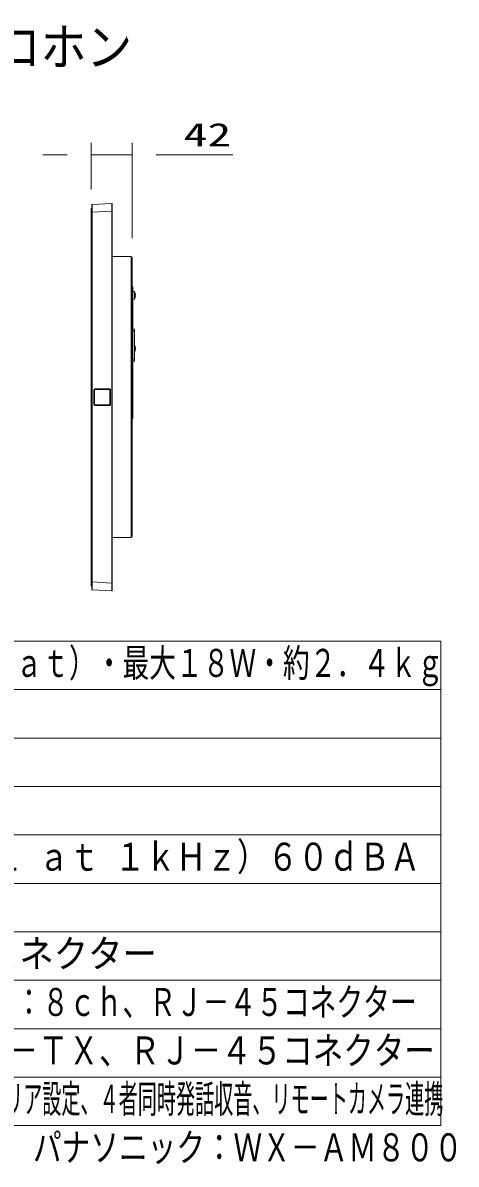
# Model space of a CAD drawing. Units: millimetres on the paper. Extents: x -63 to 64, y -59 to 59.
# Drawn here: x 19.4 to 64.1, y -58.6 to 59.2 of the extents above; entities that cross this region are included whole.
import ezdxf
from ezdxf.enums import TextEntityAlignment as Align

# ---------------------------------------------------------------- set-up
doc = ezdxf.new("R2010")
doc.units = ezdxf.units.MM
for name, color, linetype, lineweight in [('0-0_MOJI1', 7, 'Continuous', 9), ('0-2_WAKU', 4, 'Continuous', 9), ('0-3_GAIKEI', 4, 'Continuous', 9), ('0-4_SUNPO', 7, 'Continuous', 9)]:
    doc.layers.add(name, color=color, linetype=linetype, lineweight=lineweight)
doc.layers.add('0-1_相当品', color=4, linetype='Continuous')
doc.styles.add('ＭＳ ゴシック', font='')
doc.styles.get('ＭＳ ゴシック').set_extended_font_data('MS Gothic')

msp = doc.modelspace()

# ---------------------------------------------------------------- linework, layer by layer
at = {"layer": '0-0_MOJI1', "color": 3}
msp.add_line((62.489, -4.609), (62.489, -54.609), dxfattribs=at)
at = {"layer": '0-2_WAKU', "color": 3}
for p, q in [((-62.511, -4.609), (62.489, -4.609)), ((-62.511, -54.609), (62.489, -54.609))]:
    msp.add_line(p, q, dxfattribs=at)
at = {"layer": '0-2_WAKU'}
for p, q in [((-62.511, -9.609), (62.489, -9.609)), ((-62.511, -14.609), (62.489, -14.609)), ((-62.511, -19.609), (62.489, -19.609)), ((-62.511, -24.609), (62.489, -24.609)), ((-62.511, -29.609), (62.489, -29.609)), ((-62.511, -34.609), (62.489, -34.609)), ((-62.511, -39.609), (62.489, -39.609)), ((-62.511, -44.609), (62.489, -44.609)), ((-62.511, -49.609), (62.489, -49.609))]:
    msp.add_line(p, q, dxfattribs=at)
at = {"layer": '0-3_GAIKEI', "color": 7}
for p, q in [((26.472, 40.434), (26.472, 0.731)), ((28.54, 40.58), (26.5, 40.464)), ((28.572, 0.614), (28.572, 40.551)), ((26.422, 1.152), (26.422, 40.012)), ((30.522, 35.082), (28.572, 35.082)), ((30.622, 34.982), (30.622, 6.182)), ((30.522, 6.082), (28.572, 6.082)), ((28.54, 0.584), (26.5, 0.701))]:
    msp.add_line(p, q, dxfattribs=at)
at = {"layer": '0-3_GAIKEI'}
for p, q in [((26.472, 39.662), (26.422, 39.662)), ((26.5, 39.665), (26.472, 39.665)), ((28.54, 39.782), (26.5, 39.665)), ((26.5, 1.499), (26.5, 39.665)), ((28.54, 1.383), (28.54, 39.782)), ((28.572, 39.782), (28.54, 39.782)), ((30.522, 34.982), (30.522, 6.182)), ((30.622, 34.932), (30.522, 34.932)), ((30.722, 18.382), (30.722, 31.882)), ((30.622, 31.782), (30.722, 31.782)), ((30.622, 31.282), (30.722, 31.282)), ((30.722, 31.497), (30.892, 31.482)), ((30.722, 30.667), (30.892, 30.682)), ((30.892, 31.482), (30.892, 30.682)), ((30.95, 31.292), (30.949, 31.292)), ((30.951, 31.28), (30.949, 31.292)), ((30.965, 31.137), (30.949, 31.135)), ((30.949, 30.873), (30.951, 30.885)), ((30.949, 30.873), (30.95, 30.872)), ((30.963, 30.955), (30.964, 30.966)), ((30.964, 30.966), (30.965, 30.978)), ((30.966, 30.987), (30.965, 30.978)), ((30.722, 27.587), (30.872, 27.587)), ((30.722, 27.387), (30.872, 27.387)), ((30.872, 24.287), (30.872, 27.587)), ((30.872, 25.984), (30.892, 25.982)), ((30.892, 25.982), (30.892, 25.182)), ((30.872, 25.18), (30.892, 25.182)), ((30.95, 25.792), (30.949, 25.792)), ((30.965, 25.637), (30.949, 25.635)), ((30.949, 25.373), (30.95, 25.372)), ((30.959, 25.733), (30.958, 25.745)), ((30.958, 25.42), (30.959, 25.431)), ((30.961, 25.722), (30.959, 25.733)), ((30.959, 25.431), (30.961, 25.443)), ((30.963, 25.71), (30.961, 25.722)), ((30.961, 25.443), (30.963, 25.455)), ((30.963, 25.455), (30.964, 25.466)), ((30.964, 25.466), (30.965, 25.478)), ((30.966, 25.487), (30.965, 25.478)), ((30.722, 24.487), (30.872, 24.487)), ((30.722, 24.287), (30.872, 24.287)), ((26.69, 19.831), (26.69, 21.334)), ((26.742, 19.882), (26.742, 21.282)), ((28.293, 21.434), (26.79, 21.434)), ((26.841, 21.382), (28.239, 21.382)), ((28.339, 21.282), (28.339, 19.882)), ((28.393, 19.831), (28.393, 21.334)), ((28.293, 19.731), (26.79, 19.731)), ((28.239, 19.782), (26.841, 19.782)), ((30.622, 18.882), (30.722, 18.882)), ((30.622, 18.382), (30.722, 18.382)), ((30.622, 6.232), (30.522, 6.232)), ((26.472, 1.502), (26.422, 1.502)), ((26.5, 1.499), (26.472, 1.499)), ((28.54, 1.383), (26.5, 1.499)), ((28.572, 1.383), (28.54, 1.383))]:
    msp.add_line(p, q, dxfattribs=at)
for points in [[(26.5, 40.464), (26.5, 40.464), (26.5, 40.462), (26.5, 40.45), (26.5, 40.427), (26.499, 40.349), (26.499, 40.18), (26.5, 39.97), (26.5, 39.665)], [(28.54, 39.782), (28.54, 40.137), (28.539, 40.433), (28.54, 40.528), (28.54, 40.559), (28.54, 40.576), (28.54, 40.58), (28.54, 40.58)], [(30.965, 30.978), (30.966, 30.994), (30.967, 31.008), (30.967, 31.013), (30.967, 31.018), (30.967, 31.022), (30.966, 31.026), (30.966, 31.027), (30.965, 31.028), (30.965, 31.028), (30.949, 31.029)], [(30.956, 31.257), (30.954, 31.268), (30.951, 31.28)], [(30.951, 30.885), (30.954, 30.896), (30.956, 30.908), (30.958, 30.92)], [(30.964, 31.198), (30.963, 31.21), (30.961, 31.222), (30.959, 31.233), (30.958, 31.245), (30.956, 31.257)], [(30.958, 30.92), (30.959, 30.931), (30.961, 30.943), (30.963, 30.955)], [(30.965, 31.137), (30.965, 31.137), (30.966, 31.137), (30.966, 31.137), (30.966, 31.139), (30.967, 31.143), (30.967, 31.146), (30.967, 31.153), (30.967, 31.162), (30.966, 31.172), (30.965, 31.187), (30.964, 31.198)], [(30.965, 31.028), (30.965, 31.028), (30.966, 31.028), (30.966, 31.027), (30.966, 31.027), (30.967, 31.025), (30.967, 31.022)], [(30.958, 25.745), (30.956, 25.757), (30.954, 25.768), (30.951, 25.78), (30.949, 25.792)], [(30.965, 25.478), (30.966, 25.494), (30.967, 25.508), (30.967, 25.513), (30.967, 25.518), (30.967, 25.522), (30.966, 25.526), (30.966, 25.527), (30.965, 25.528), (30.965, 25.528), (30.949, 25.529)], [(30.949, 25.373), (30.951, 25.385), (30.954, 25.396), (30.956, 25.408), (30.958, 25.42)], [(30.965, 25.637), (30.965, 25.637), (30.966, 25.637), (30.966, 25.637), (30.966, 25.639), (30.967, 25.643), (30.967, 25.646), (30.967, 25.653), (30.967, 25.662), (30.966, 25.672), (30.965, 25.687), (30.964, 25.698), (30.963, 25.71)], [(30.965, 25.528), (30.965, 25.528), (30.966, 25.528), (30.966, 25.527), (30.966, 25.527), (30.967, 25.525), (30.967, 25.522)], [(26.841, 21.382), (26.827, 21.381), (26.813, 21.378), (26.8, 21.373), (26.787, 21.366), (26.776, 21.358), (26.766, 21.348), (26.757, 21.336), (26.751, 21.324), (26.746, 21.31), (26.743, 21.297), (26.742, 21.282)], [(28.339, 21.282), (28.338, 21.297), (28.335, 21.31), (28.33, 21.324), (28.323, 21.336), (28.315, 21.348), (28.305, 21.358), (28.293, 21.366), (28.281, 21.373), (28.267, 21.378), (28.253, 21.381), (28.239, 21.382)], [(26.742, 19.882), (26.743, 19.868), (26.746, 19.854), (26.751, 19.841), (26.757, 19.828), (26.766, 19.817), (26.776, 19.807), (26.787, 19.798), (26.8, 19.791), (26.813, 19.786), (26.827, 19.783), (26.841, 19.782)], [(28.239, 19.782), (28.253, 19.783), (28.267, 19.786), (28.281, 19.791), (28.293, 19.798), (28.305, 19.807), (28.315, 19.817), (28.323, 19.828), (28.33, 19.841), (28.335, 19.854), (28.338, 19.868), (28.339, 19.882)], [(26.5, 1.499), (26.5, 1.144), (26.499, 0.848), (26.5, 0.753), (26.5, 0.722), (26.5, 0.705), (26.5, 0.701), (26.5, 0.701)], [(28.54, 0.584), (28.54, 0.584), (28.54, 0.586), (28.54, 0.598), (28.54, 0.621), (28.539, 0.699), (28.539, 0.868), (28.54, 1.078), (28.54, 1.383)]]:
    msp.add_lwpolyline(points, dxfattribs=at)
at = {"layer": '0-3_GAIKEI', "color": 7}
for centre, radius, start, end in [((26.522, 40.012), 0.1, 119.99998, 180.00001), ((26.502, 40.434), 0.03, 93.27049, 180.00001), ((28.542, 40.551), 0.03, 360, 93.27049), ((30.522, 34.982), 0.1, 0, 90), ((30.522, 6.182), 0.1, 270, 0), ((26.522, 1.152), 0.1, 180.00001, 240.00004), ((26.502, 0.731), 0.03, 180.00001, 266.72951), ((28.542, 0.614), 0.03, 266.72951, 0.00001)]:
    msp.add_arc(centre, radius, start, end, dxfattribs=at)
at = {"layer": '0-3_GAIKEI'}
for centre, radius, start, end in [((30.422, 34.982), 0.1, 0, 90), ((30.622, 31.882), 0.1, 0, 90), ((29.931, 31.082), 1.041, 11.64223, 22.61288), ((29.931, 31.082), 1.041, 337.38714, 348.35776), ((29.81, 31.082), 1.14, 357.33501, 2.66613), ((29.81, 31.082), 1.14, 357.33501, 2.66613), ((30.628, 31.149), 0.339, 359.74399, 6.36911), ((29.931, 25.582), 1.041, 11.64223, 22.61288), ((29.931, 25.582), 1.041, 337.38714, 348.35776), ((29.81, 25.582), 1.14, 357.33501, 2.66613), ((29.81, 25.582), 1.14, 357.33501, 2.66613), ((30.628, 25.649), 0.339, 359.74399, 6.36911), ((26.79, 21.334), 0.1, 90.04199, 180.02401), ((28.293, 21.334), 0.0999, 0.01615, 90.04985), ((26.79, 19.831), 0.1, 179.976, 269.958), ((28.293, 19.831), 0.0999, 269.95014, 359.98384), ((30.522, 19.282), 0.1, 360, 0.76152), ((30.422, 6.182), 0.1, 270, 0)]:
    msp.add_arc(centre, radius, start, end, dxfattribs=at)
at = {"layer": '0-4_SUNPO'}
for p, q in [((26.422, 42.012), (26.422, 46.831)), ((30.622, 36.982), (30.622, 46.831)), ((23.922, 45.581), (21.422, 45.581)), ((26.422, 45.581), (30.622, 45.581)), ((33.122, 45.581), (41.038, 45.581))]:
    msp.add_line(p, q, dxfattribs=at)

# ---------------------------------------------------------------- texts
at = {"layer": '0-0_MOJI1', "style": 'ＭＳ ゴシック'}
for s, height, width, p in [('シーリングアレイマイクロホン', 3.849, 0.9, (-35.511, 53.65)), ('ＰｏＥ＋（ＩＥＥＥ８０２．３ａｔ）・最大１８Ｗ・約２．４ｋｇ', 2.889, 0.7, (-20.011, -9.165)), ('（Ｒｅｆ．７４ｄＢ ＳＰＬ ａｔ １ｋＨｚ）６０ｄＢＡ', 2.889, 0.8, (-20.011, -29.165)), ('１ポート、ＲＪ－４５コネクター', 2.889, 0.9, (-20.011, -39.165)), ('１ポート、出力：８ｃｈ、入力：８ｃｈ、ＲＪ－４５コネクター', 2.889, 0.7, (-20.011, -44.165)), ('１ポート、１００ＢＡＳＥ－ＴＸ、ＲＪ－４５コネクター', 2.886, 0.8, (-20.011, -49.165)), ('ダイナミック／スタティック／収音除外エリア設定、４者同時発話収音、リモートカメラ連携', 2.889, 0.5, (-20.011, -54.165))]:
    msp.add_text(s, height=height, dxfattribs=dict(at, width=width)).set_placement(p, align=Align.BOTTOM_LEFT)
at = {"layer": '0-1_相当品', "style": 'ＭＳ ゴシック', "width": 0.75}
msp.add_text('パナソニック：ＷＸ－ＡＭ８００', height=2.889, dxfattribs=at).set_placement((20.409, -59.165), align=Align.BOTTOM_LEFT)
at = {"layer": '0-4_SUNPO', "style": 'ＭＳ ゴシック', "width": 1.5}
msp.add_text('42', height=2.405, dxfattribs=at).set_placement((35.949, 45.743), align=Align.BOTTOM_LEFT)

doc.saveas('drawing.dxf')
